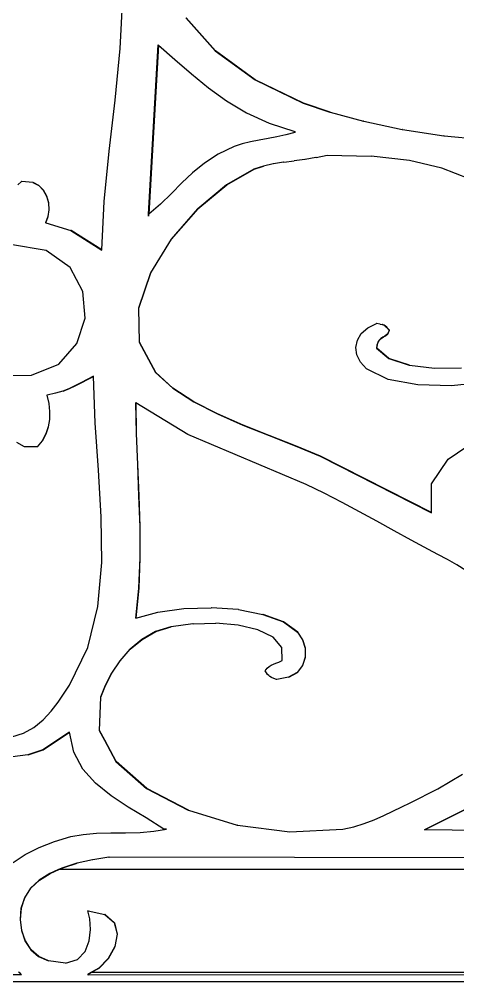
# Model space of a CAD drawing. Header units: inches. Extents: x 3672 to 10975, y -27382 to -746.
# Drawn here: x 4158.69 to 4166.41, y -26774.52 to -26757.56 of the extents above; entities that cross this region are included whole.
import ezdxf

# ---------------------------------------------------------------- set-up
doc = ezdxf.new("R2010")
doc.units = ezdxf.units.IN
doc.header["$LTSCALE"] = 17
doc.header["$MEASUREMENT"] = 0
doc.layers.add('25 BOT BAR', color=12, linetype='Continuous', lineweight=25)

# ---------------------------------------------------------------- blocks, each defined once
blk = doc.blocks.new('A$C99292ed1')
for p, q in [((88.454, 20.562), (88.499, 21.696)), ((89.611, 21.238), (90.126, 20.507)), ((90.131, 20.507), (89.616, 21.238)), ((88.364, 19.426), (88.454, 20.562)), ((88.952, 16.909), (89.124, 20.64)), ((89.128, 20.635), (88.957, 16.914)), ((89.124, 20.64), (89.128, 20.635)), ((89.128, 20.635), (89.418, 20.322)), ((90.126, 20.507), (90.829, 19.871)), ((90.131, 20.507), (90.126, 20.507)), ((90.833, 19.871), (90.131, 20.507)), ((89.418, 20.322), (89.709, 20.005)), ((89.709, 20.005), (90.008, 19.696)), ((90.829, 19.871), (91.678, 19.354)), ((90.833, 19.871), (90.829, 19.871)), ((91.683, 19.354), (90.833, 19.871)), ((90.008, 19.696), (90.328, 19.406)), ((88.259, 18.299), (88.364, 19.426)), ((90.328, 19.406), (90.68, 19.142)), ((91.678, 19.354), (92.146, 19.155)), ((91.683, 19.354), (91.678, 19.354)), ((92.15, 19.155), (91.683, 19.354)), ((90.68, 19.142), (91.077, 18.915)), ((92.15, 19.155), (92.146, 19.155)), ((92.15, 19.155), (92.737, 18.958)), ((91.077, 18.915), (91.529, 18.732)), ((92.742, 18.958), (92.737, 18.958)), ((92.742, 18.958), (93.418, 18.78)), ((91.529, 18.711), (91.373, 18.658)), ((91.529, 18.732), (91.529, 18.711)), ((93.423, 18.78), (93.418, 18.78)), ((93.423, 18.78), (94.154, 18.638)), ((90.75, 18.506), (90.603, 18.459)), ((90.902, 18.544), (90.75, 18.506)), ((91.057, 18.579), (90.902, 18.544)), ((91.215, 18.615), (91.057, 18.579)), ((91.373, 18.658), (91.215, 18.615)), ((94.159, 18.638), (94.154, 18.638)), ((94.159, 18.638), (94.909, 18.547)), ((90.463, 18.4), (90.178, 18.231)), ((90.603, 18.459), (90.463, 18.4)), ((88.172, 17.193), (88.259, 18.299)), ((90.178, 18.231), (89.938, 18.037)), ((91.902, 18.158), (91.712, 18.118)), ((91.907, 18.158), (91.902, 18.158)), ((91.907, 18.158), (92.099, 18.213)), ((92.099, 18.213), (92.875, 18.188)), ((93.547, 18.094), (92.875, 18.188)), ((89.938, 18.037), (89.73, 17.824)), ((91.148, 18.02), (90.98, 17.971)), ((91.153, 18.02), (91.148, 18.02)), ((91.329, 18.056), (91.153, 18.02)), ((91.334, 18.056), (91.329, 18.056)), ((91.334, 18.056), (91.515, 18.086)), ((91.52, 18.086), (91.515, 18.086)), ((91.707, 18.118), (91.52, 18.086)), ((91.712, 18.118), (91.707, 18.118)), ((94.119, 17.927), (93.547, 18.094)), ((89.73, 17.824), (89.54, 17.598)), ((90.81, 17.902), (90.324, 17.559)), ((90.329, 17.559), (90.815, 17.902)), ((90.975, 17.971), (90.81, 17.902)), ((90.815, 17.902), (90.81, 17.902)), ((90.815, 17.902), (90.98, 17.971)), ((90.98, 17.971), (90.975, 17.971)), ((94.598, 17.686), (94.119, 17.927)), ((86.65, 17.557), (86.718, 17.633)), ((86.723, 17.633), (86.718, 17.633)), ((86.917, 17.612), (86.723, 17.633)), ((86.921, 17.612), (86.917, 17.612)), ((86.917, 17.612), (87.019, 17.544)), ((87.024, 17.544), (86.921, 17.612)), ((87.024, 17.544), (87.019, 17.544)), ((87.019, 17.544), (87.099, 17.44)), ((87.104, 17.44), (87.024, 17.544)), ((89.54, 17.598), (89.356, 17.366)), ((90.324, 17.559), (89.819, 17.028)), ((89.824, 17.028), (90.329, 17.559)), ((90.329, 17.559), (90.324, 17.559)), ((87.104, 17.44), (87.099, 17.44)), ((87.099, 17.44), (87.156, 17.31)), ((87.161, 17.31), (87.104, 17.44)), ((87.161, 17.31), (87.156, 17.31)), ((87.156, 17.31), (87.19, 17.163)), ((87.195, 17.163), (87.161, 17.31)), ((89.356, 17.366), (89.164, 17.133)), ((87.195, 17.163), (87.19, 17.163)), ((87.19, 17.163), (87.199, 17.009)), ((87.204, 17.009), (87.195, 17.163)), ((88.132, 16.123), (88.172, 17.193)), ((89.164, 17.133), (88.957, 16.914)), ((87.199, 17.009), (87.182, 16.859)), ((87.187, 16.859), (87.204, 17.009)), ((87.204, 17.009), (87.199, 17.009)), ((89.819, 17.028), (89.354, 16.363)), ((89.359, 16.363), (89.824, 17.028)), ((89.824, 17.028), (89.819, 17.028)), ((87.182, 16.859), (87.14, 16.72)), ((87.145, 16.72), (87.187, 16.859)), ((87.187, 16.859), (87.182, 16.859)), ((88.952, 16.909), (88.95, 16.907)), ((88.95, 16.907), (88.95, 16.865)), ((88.952, 16.907), (88.95, 16.907)), ((88.95, 16.865), (88.952, 16.907)), ((88.957, 16.914), (88.952, 16.909)), ((88.952, 16.907), (88.952, 16.909)), ((87.145, 16.72), (87.14, 16.72)), ((87.145, 16.72), (87.586, 16.554)), ((87.591, 16.554), (87.586, 16.554)), ((87.586, 16.554), (88.132, 16.119)), ((88.132, 16.123), (87.591, 16.554)), ((89.354, 16.363), (88.987, 15.617)), ((88.992, 15.617), (89.359, 16.363)), ((89.359, 16.363), (89.354, 16.363)), ((87.149, 16.109), (86.523, 16.243)), ((88.132, 16.119), (88.132, 16.123)), ((87.572, 15.736), (87.149, 16.109)), ((87.798, 15.211), (87.572, 15.736)), ((88.987, 15.617), (88.779, 14.843)), ((88.783, 14.843), (88.992, 15.617)), ((88.992, 15.617), (88.987, 15.617)), ((87.835, 14.623), (87.798, 15.211)), ((88.779, 14.843), (88.788, 14.094)), ((88.783, 14.843), (88.779, 14.843)), ((88.793, 14.094), (88.783, 14.843)), ((87.691, 14.06), (87.835, 14.623)), ((92.813, 14.409), (92.967, 14.501)), ((92.97, 14.5), (92.967, 14.501)), ((92.972, 14.501), (92.97, 14.5)), ((93.027, 14.49), (92.972, 14.501)), ((93.032, 14.49), (93.027, 14.49)), ((93.032, 14.49), (93.07, 14.477)), ((93.074, 14.477), (93.07, 14.477)), ((93.07, 14.477), (93.1, 14.462)), ((93.105, 14.462), (93.074, 14.477)), ((93.105, 14.462), (93.1, 14.462)), ((93.1, 14.462), (93.123, 14.444)), ((93.127, 14.444), (93.105, 14.462)), ((93.123, 14.444), (93.142, 14.421)), ((93.127, 14.444), (93.123, 14.444)), ((93.147, 14.421), (93.127, 14.444)), ((93.147, 14.421), (93.142, 14.421)), ((93.142, 14.421), (93.163, 14.392)), ((93.168, 14.392), (93.147, 14.421)), ((92.631, 14.137), (92.7, 14.285)), ((92.7, 14.285), (92.813, 14.409)), ((93.166, 14.273), (93.121, 14.234)), ((93.126, 14.234), (93.17, 14.273)), ((93.168, 14.392), (93.163, 14.392)), ((93.163, 14.392), (93.19, 14.356)), ((93.19, 14.356), (93.166, 14.273)), ((93.17, 14.273), (93.166, 14.273)), ((93.195, 14.356), (93.168, 14.392)), ((93.17, 14.273), (93.195, 14.356)), ((93.195, 14.356), (93.19, 14.356)), ((88.788, 14.094), (89.074, 13.423)), ((88.793, 14.094), (88.788, 14.094)), ((89.079, 13.423), (88.793, 14.094)), ((92.604, 13.976), (92.631, 14.137)), ((92.993, 14.091), (92.977, 14.035)), ((92.981, 14.035), (92.998, 14.091)), ((93.017, 14.134), (92.993, 14.091)), ((92.998, 14.091), (92.993, 14.091)), ((92.998, 14.091), (93.022, 14.134)), ((93.046, 14.169), (93.017, 14.134)), ((93.022, 14.134), (93.017, 14.134)), ((93.022, 14.134), (93.051, 14.169)), ((93.082, 14.2), (93.046, 14.169)), ((93.051, 14.169), (93.046, 14.169)), ((93.051, 14.169), (93.086, 14.2)), ((93.121, 14.234), (93.082, 14.2)), ((93.086, 14.2), (93.082, 14.2)), ((93.086, 14.2), (93.126, 14.234)), ((93.126, 14.234), (93.121, 14.234)), ((87.374, 13.61), (87.691, 14.06)), ((92.622, 13.811), (92.604, 13.976)), ((92.977, 14.035), (92.967, 13.962)), ((92.972, 13.962), (92.967, 13.962)), ((92.967, 13.962), (93.182, 13.733)), ((92.972, 13.962), (92.981, 14.035)), ((93.187, 13.733), (92.972, 13.962)), ((92.981, 14.035), (92.977, 14.035)), ((92.685, 13.651), (92.622, 13.811)), ((86.892, 13.361), (87.374, 13.61)), ((92.794, 13.506), (92.685, 13.651)), ((93.187, 13.733), (93.182, 13.733)), ((93.182, 13.733), (93.541, 13.587)), ((93.546, 13.587), (93.187, 13.733)), ((93.546, 13.587), (93.541, 13.587)), ((93.546, 13.587), (93.988, 13.517)), ((89.079, 13.423), (89.074, 13.423)), ((89.074, 13.423), (89.379, 13.079)), ((89.383, 13.079), (89.079, 13.423)), ((93.174, 13.272), (92.794, 13.506)), ((93.988, 13.517), (94.467, 13.522)), ((86.519, 13.355), (86.892, 13.361)), ((87.875, 13.27), (87.771, 13.201)), ((87.776, 13.201), (87.88, 13.27)), ((87.983, 13.34), (87.875, 13.27)), ((87.88, 13.27), (87.875, 13.27)), ((87.88, 13.27), (87.983, 13.337)), ((87.983, 13.337), (87.983, 13.34)), ((88.013, 12.311), (87.983, 13.337)), ((93.694, 13.15), (93.174, 13.272)), ((87.559, 13.072), (87.442, 13.015)), ((87.447, 13.015), (87.564, 13.072)), ((87.668, 13.134), (87.559, 13.072)), ((87.564, 13.072), (87.559, 13.072)), ((87.564, 13.072), (87.672, 13.134)), ((87.771, 13.201), (87.668, 13.134)), ((87.672, 13.134), (87.668, 13.134)), ((87.672, 13.134), (87.776, 13.201)), ((87.776, 13.201), (87.771, 13.201)), ((89.379, 13.079), (89.748, 12.777)), ((89.383, 13.079), (89.379, 13.079)), ((89.753, 12.777), (89.383, 13.079)), ((94.29, 13.132), (93.694, 13.15)), ((94.881, 13.208), (94.29, 13.132)), ((87.165, 12.925), (87.196, 12.74)), ((87.169, 12.925), (87.165, 12.925)), ((87.312, 12.966), (87.169, 12.925)), ((87.201, 12.74), (87.169, 12.925)), ((87.317, 12.966), (87.312, 12.966)), ((87.442, 13.015), (87.317, 12.966)), ((87.447, 13.015), (87.442, 13.015)), ((87.201, 12.74), (87.196, 12.74)), ((87.196, 12.74), (87.211, 12.56)), ((87.216, 12.56), (87.201, 12.74)), ((88.727, 12.759), (88.736, 12.079)), ((88.732, 12.755), (88.727, 12.759)), ((88.741, 12.079), (88.732, 12.755)), ((89.644, 12.054), (88.732, 12.755)), ((89.748, 12.777), (90.165, 12.509)), ((89.753, 12.777), (89.748, 12.777)), ((90.169, 12.509), (89.753, 12.777)), ((87.211, 12.56), (87.208, 12.388)), ((87.216, 12.56), (87.211, 12.56)), ((87.213, 12.388), (87.216, 12.56)), ((87.208, 12.388), (87.187, 12.224)), ((87.192, 12.224), (87.213, 12.388)), ((87.213, 12.388), (87.208, 12.388)), ((90.165, 12.509), (90.613, 12.265)), ((90.169, 12.509), (90.165, 12.509)), ((90.617, 12.265), (90.169, 12.509)), ((87.187, 12.224), (87.144, 12.068)), ((87.149, 12.068), (87.192, 12.224)), ((87.192, 12.224), (87.187, 12.224)), ((88.07, 11.272), (88.013, 12.311)), ((90.617, 12.265), (90.613, 12.265)), ((90.613, 12.265), (91.075, 12.034)), ((91.08, 12.034), (90.617, 12.265)), ((87.144, 12.068), (87.08, 11.921)), ((87.084, 11.921), (87.149, 12.068)), ((87.149, 12.068), (87.144, 12.068)), ((88.736, 12.079), (88.757, 11.394)), ((88.741, 12.079), (88.736, 12.079)), ((88.762, 11.394), (88.741, 12.079)), ((91.727, 10.955), (89.644, 12.054)), ((86.768, 11.784), (86.636, 11.88)), ((87.08, 11.921), (86.991, 11.784)), ((86.996, 11.784), (87.084, 11.921)), ((87.084, 11.921), (87.08, 11.921)), ((91.075, 12.034), (91.535, 11.808)), ((91.08, 12.034), (91.075, 12.034)), ((91.539, 11.808), (91.08, 12.034)), ((94.228, 11.513), (94.742, 11.948)), ((86.991, 11.784), (86.768, 11.784)), ((86.996, 11.784), (86.991, 11.784)), ((91.539, 11.808), (91.535, 11.808)), ((91.535, 11.808), (91.975, 11.577)), ((91.98, 11.577), (91.539, 11.808)), ((91.975, 11.577), (93.934, 10.333)), ((91.98, 11.577), (91.975, 11.577)), ((93.934, 10.336), (91.98, 11.577)), ((88.757, 11.394), (88.781, 10.707)), ((88.762, 11.394), (88.757, 11.394)), ((88.785, 10.707), (88.762, 11.394)), ((93.939, 10.971), (94.228, 11.513)), ((88.12, 10.241), (88.07, 11.272)), ((92.047, 10.761), (91.727, 10.955)), ((93.934, 10.336), (93.939, 10.971)), ((88.781, 10.707), (88.798, 10.022)), ((88.785, 10.707), (88.781, 10.707)), ((88.803, 10.022), (88.785, 10.707)), ((92.361, 10.56), (92.047, 10.761)), ((92.67, 10.354), (92.361, 10.56)), ((92.975, 10.146), (92.67, 10.354)), ((88.128, 9.234), (88.12, 10.241)), ((93.934, 10.333), (93.934, 10.336)), ((88.798, 10.022), (88.801, 9.342)), ((88.803, 10.022), (88.798, 10.022)), ((88.806, 9.342), (88.803, 10.022)), ((93.278, 9.937), (92.975, 10.146)), ((93.581, 9.729), (93.278, 9.937)), ((93.885, 9.524), (93.581, 9.729)), ((94.048, 9.415), (93.885, 9.524)), ((88.801, 9.342), (88.78, 8.67)), ((88.785, 8.67), (88.806, 9.342)), ((88.806, 9.342), (88.801, 9.342)), ((94.216, 9.303), (94.048, 9.415)), ((88.061, 8.27), (88.128, 9.234)), ((94.382, 9.185), (94.216, 9.303)), ((94.542, 9.063), (94.382, 9.185)), ((88.78, 8.67), (88.727, 8.01)), ((88.732, 8.012), (88.785, 8.67)), ((88.785, 8.67), (88.78, 8.67)), ((87.883, 7.365), (88.061, 8.27)), ((88.732, 8.012), (89.119, 8.146)), ((89.119, 8.146), (89.574, 8.223)), ((89.574, 8.223), (90.056, 8.241)), ((90.056, 8.241), (90.057, 8.241)), ((90.06, 8.241), (90.057, 8.241)), ((90.531, 8.198), (90.06, 8.241)), ((90.536, 8.198), (90.531, 8.198)), ((90.536, 8.198), (90.966, 8.094)), ((88.727, 8.01), (88.732, 8.012)), ((90.966, 8.094), (91.327, 7.928)), ((90.971, 8.094), (90.966, 8.094)), ((91.332, 7.928), (90.971, 8.094)), ((89.347, 7.823), (89.076, 7.716)), ((89.081, 7.716), (89.352, 7.823)), ((89.352, 7.823), (89.347, 7.823)), ((89.734, 7.888), (89.352, 7.823)), ((89.739, 7.888), (89.734, 7.888)), ((89.739, 7.888), (90.141, 7.899)), ((90.533, 7.854), (90.141, 7.899)), ((90.879, 7.752), (90.533, 7.854)), ((91.327, 7.928), (91.579, 7.699)), ((91.332, 7.928), (91.327, 7.928)), ((91.583, 7.699), (91.332, 7.928)), ((89.076, 7.716), (88.836, 7.544)), ((88.841, 7.544), (89.081, 7.716)), ((89.081, 7.716), (89.076, 7.716)), ((91.145, 7.59), (90.879, 7.752)), ((91.579, 7.699), (91.665, 7.534)), ((91.583, 7.699), (91.579, 7.699)), ((91.669, 7.534), (91.583, 7.699)), ((88.836, 7.544), (88.627, 7.324)), ((88.632, 7.324), (88.841, 7.544)), ((88.841, 7.544), (88.836, 7.544)), ((91.298, 7.365), (91.145, 7.59)), ((91.665, 7.534), (91.71, 7.347)), ((91.669, 7.534), (91.665, 7.534)), ((91.715, 7.347), (91.669, 7.534)), ((87.561, 6.538), (87.883, 7.365)), ((88.627, 7.324), (88.449, 7.071)), ((88.454, 7.071), (88.632, 7.324)), ((88.632, 7.324), (88.627, 7.324)), ((91.306, 7.077), (91.298, 7.365)), ((91.71, 7.347), (91.712, 7.153)), ((91.715, 7.347), (91.71, 7.347)), ((91.717, 7.153), (91.715, 7.347)), ((91.712, 7.153), (91.672, 6.993)), ((91.677, 6.996), (91.717, 7.153)), ((91.717, 7.153), (91.712, 7.153)), ((88.449, 7.071), (88.303, 6.8)), ((88.308, 6.8), (88.454, 7.071)), ((88.454, 7.071), (88.449, 7.071)), ((91.077, 6.947), (91.113, 6.976)), ((91.113, 6.976), (91.153, 6.998)), ((91.153, 6.998), (91.197, 7.018)), ((91.197, 7.018), (91.247, 7.043)), ((91.247, 7.043), (91.306, 7.077)), ((91.666, 6.971), (91.569, 6.817)), ((91.574, 6.817), (91.671, 6.971)), ((91.672, 6.993), (91.666, 6.971)), ((91.671, 6.971), (91.666, 6.971)), ((91.671, 6.971), (91.677, 6.996)), ((91.672, 6.993), (91.677, 6.996)), ((88.303, 6.8), (88.189, 6.527)), ((88.194, 6.527), (88.308, 6.8)), ((88.308, 6.8), (88.303, 6.8)), ((91.008, 6.849), (91.043, 6.907)), ((91.03, 6.806), (91.008, 6.849)), ((91.049, 6.772), (91.03, 6.806)), ((91.043, 6.907), (91.077, 6.947)), ((91.569, 6.817), (91.417, 6.708)), ((91.422, 6.708), (91.574, 6.817)), ((91.574, 6.817), (91.569, 6.817)), ((91.069, 6.745), (91.049, 6.772)), ((91.092, 6.722), (91.069, 6.745)), ((91.121, 6.702), (91.092, 6.722)), ((91.158, 6.682), (91.121, 6.702)), ((91.207, 6.662), (91.158, 6.682)), ((91.21, 6.663), (91.207, 6.662)), ((91.21, 6.663), (91.211, 6.662)), ((91.417, 6.708), (91.211, 6.662)), ((91.422, 6.708), (91.417, 6.708)), ((87.469, 6.359), (87.561, 6.538)), ((88.189, 6.527), (88.107, 6.268)), ((88.112, 6.268), (88.194, 6.527)), ((88.194, 6.527), (88.189, 6.527)), ((87.361, 6.162), (87.469, 6.359)), ((87.237, 5.961), (87.361, 6.162)), ((88.107, 6.268), (88.086, 5.536)), ((88.09, 5.536), (88.112, 6.268)), ((88.112, 6.268), (88.107, 6.268)), ((87.095, 5.77), (87.237, 5.961)), ((86.933, 5.603), (87.095, 5.77)), ((86.75, 5.474), (86.933, 5.603)), ((86.545, 5.397), (86.75, 5.474)), ((87.561, 5.501), (87.09, 5.107)), ((87.095, 5.107), (87.562, 5.497)), ((87.562, 5.497), (87.561, 5.501)), ((87.639, 5.057), (87.562, 5.497)), ((88.09, 5.536), (88.086, 5.536)), ((88.086, 5.536), (88.178, 5.321)), ((88.182, 5.323), (88.09, 5.536)), ((88.178, 5.321), (88.182, 5.323)), ((88.178, 5.321), (88.377, 4.856)), ((88.382, 4.856), (88.182, 5.323)), ((87.09, 5.107), (86.83, 5.001)), ((86.834, 5.001), (87.095, 5.107)), ((87.095, 5.107), (87.09, 5.107)), ((86.83, 5.001), (86.558, 4.957)), ((86.834, 5.001), (86.83, 5.001)), ((87.798, 4.686), (87.639, 5.057)), ((88.377, 4.856), (88.92, 4.26)), ((88.382, 4.856), (88.377, 4.856)), ((88.925, 4.26), (88.382, 4.856)), ((88.022, 4.372), (87.798, 4.686)), ((94.046, 4.248), (94.485, 4.575)), ((88.293, 4.098), (88.022, 4.372)), ((88.92, 4.26), (89.652, 3.78)), ((88.925, 4.26), (88.92, 4.26)), ((89.657, 3.78), (88.925, 4.26)), ((93.562, 3.945), (94.046, 4.248)), ((88.595, 3.85), (88.293, 4.098)), ((93.413, 3.854), (93.562, 3.945)), ((94.926, 4.049), (93.81, 3.344)), ((93.815, 3.344), (94.931, 4.049)), ((88.911, 3.61), (88.595, 3.85)), ((89.657, 3.78), (89.652, 3.78)), ((89.657, 3.78), (90.513, 3.45)), ((93.095, 3.66), (93.257, 3.757)), ((93.257, 3.757), (93.413, 3.854)), ((89.223, 3.365), (88.911, 3.61)), ((92.75, 3.484), (92.926, 3.568)), ((92.926, 3.568), (93.095, 3.66)), ((90.518, 3.45), (90.513, 3.45)), ((90.518, 3.45), (91.44, 3.3)), ((92.372, 3.365), (92.566, 3.415)), ((92.566, 3.415), (92.75, 3.484)), ((87.586, 3.199), (87.799, 3.247)), ((87.799, 3.247), (88.037, 3.271)), ((88.037, 3.271), (88.29, 3.279)), ((88.29, 3.279), (88.549, 3.282)), ((88.549, 3.282), (88.805, 3.291)), ((88.805, 3.291), (89.049, 3.315)), ((89.049, 3.315), (89.272, 3.365)), ((89.272, 3.365), (89.223, 3.365)), ((91.44, 3.3), (92.372, 3.365)), ((93.815, 3.344), (93.81, 3.344)), ((98.075, 3.282), (93.815, 3.344)), ((87.026, 2.96), (87.295, 3.09)), ((87.295, 3.09), (87.586, 3.199)), ((86.783, 2.806), (87.026, 2.96)), ((86.569, 2.626), (86.783, 2.806)), ((88.256, 2.743), (87.971, 2.687)), ((88.256, 2.743), (88.261, 2.743)), ((98.919, 2.722), (88.261, 2.743)), ((87.693, 2.611), (87.441, 2.512)), ((87.446, 2.512), (87.698, 2.611)), ((87.698, 2.611), (87.693, 2.611)), ((87.966, 2.687), (87.698, 2.611)), ((87.971, 2.687), (87.966, 2.687)), ((87.217, 2.388), (87.026, 2.238)), ((87.031, 2.238), (87.222, 2.388)), ((87.369, 2.472), (87.217, 2.388)), ((87.222, 2.388), (87.217, 2.388)), ((87.222, 2.388), (87.374, 2.472)), ((87.441, 2.512), (87.369, 2.472)), ((87.374, 2.472), (87.369, 2.472)), ((87.374, 2.472), (87.446, 2.512)), ((103.849, 2.472), (87.374, 2.472)), ((87.446, 2.512), (87.441, 2.512)), ((87.026, 2.238), (86.874, 2.059)), ((86.879, 2.059), (87.031, 2.238)), ((87.031, 2.238), (87.026, 2.238)), ((86.874, 2.059), (86.768, 1.851)), ((86.773, 1.851), (86.879, 2.059)), ((86.879, 2.059), (86.874, 2.059)), ((86.768, 1.851), (86.709, 1.619)), ((86.713, 1.619), (86.773, 1.851)), ((86.773, 1.851), (86.768, 1.851)), ((86.709, 1.619), (86.691, 1.374)), ((86.696, 1.374), (86.713, 1.619)), ((86.713, 1.619), (86.709, 1.619)), ((87.889, 1.56), (87.884, 1.56)), ((87.918, 1.383), (87.884, 1.56)), ((87.889, 1.56), (87.889, 1.559)), ((87.889, 1.56), (88.185, 1.481)), ((86.696, 1.374), (86.691, 1.374)), ((86.691, 1.374), (86.715, 1.131)), ((86.72, 1.131), (86.696, 1.374)), ((87.93, 1.15), (87.918, 1.383)), ((88.185, 1.481), (88.351, 1.299)), ((88.19, 1.481), (88.185, 1.481)), ((88.356, 1.299), (88.19, 1.481)), ((88.351, 1.299), (88.401, 1.052)), ((88.356, 1.299), (88.351, 1.299)), ((88.406, 1.052), (88.356, 1.299)), ((86.72, 1.131), (86.715, 1.131)), ((86.715, 1.131), (86.778, 0.904)), ((86.783, 0.904), (86.72, 1.131)), ((87.908, 0.899), (87.93, 1.15)), ((88.401, 1.052), (88.359, 0.778)), ((88.363, 0.778), (88.406, 1.052)), ((88.406, 1.052), (88.401, 1.052)), ((86.783, 0.904), (86.778, 0.904)), ((86.778, 0.904), (86.879, 0.707)), ((86.884, 0.707), (86.783, 0.904)), ((87.836, 0.667), (87.908, 0.899)), ((86.884, 0.707), (86.879, 0.707)), ((86.879, 0.707), (87.016, 0.554)), ((87.021, 0.554), (86.884, 0.707)), ((88.359, 0.778), (88.244, 0.515)), ((88.249, 0.515), (88.363, 0.778)), ((88.363, 0.778), (88.359, 0.778)), ((87.021, 0.554), (87.016, 0.554)), ((87.016, 0.554), (87.189, 0.461)), ((87.194, 0.461), (87.021, 0.554)), ((87.701, 0.492), (87.836, 0.667)), ((88.244, 0.515), (88.078, 0.3)), ((88.083, 0.3), (88.249, 0.515)), ((88.249, 0.515), (88.244, 0.515)), ((87.194, 0.461), (87.189, 0.461)), ((87.49, 0.411), (87.194, 0.461)), ((87.49, 0.411), (87.701, 0.492)), ((86.693, 0.192), (86.661, 0.212)), ((86.718, 0.15), (86.693, 0.192)), ((87.946, 0.212), (87.884, 0.171)), ((87.889, 0.171), (87.884, 0.171)), ((87.884, 0.171), (87.884, 0.15)), ((87.889, 0.171), (87.951, 0.212)), ((87.889, 0.15), (87.889, 0.171)), ((87.889, 0.15), (106.135, 0.171)), ((88.078, 0.3), (87.946, 0.212)), ((87.946, 0.212), (87.951, 0.212)), ((87.951, 0.212), (88.083, 0.3)), ((87.951, 0.212), (104.521, 0.212)), ((88.083, 0.3), (88.078, 0.3)), ((108.862, 0), (74.642, 0)), ((86.718, 0.15), (82.731, 0.15)), ((87.884, 0.15), (87.889, 0.15))]:
    blk.add_line(p, q)
at = {"layer": '25 BOT BAR'}
blk.add_line((148.015, 0), (0.015, 0), dxfattribs=at)

msp = doc.modelspace()

# ---------------------------------------------------------------- block references
at = {"layer": '25 BOT BAR', "yscale": 0.8}
msp.add_blockref('A$C99292ed1', (4072.01, -26774.524), dxfattribs=at)

doc.saveas('drawing.dxf')
